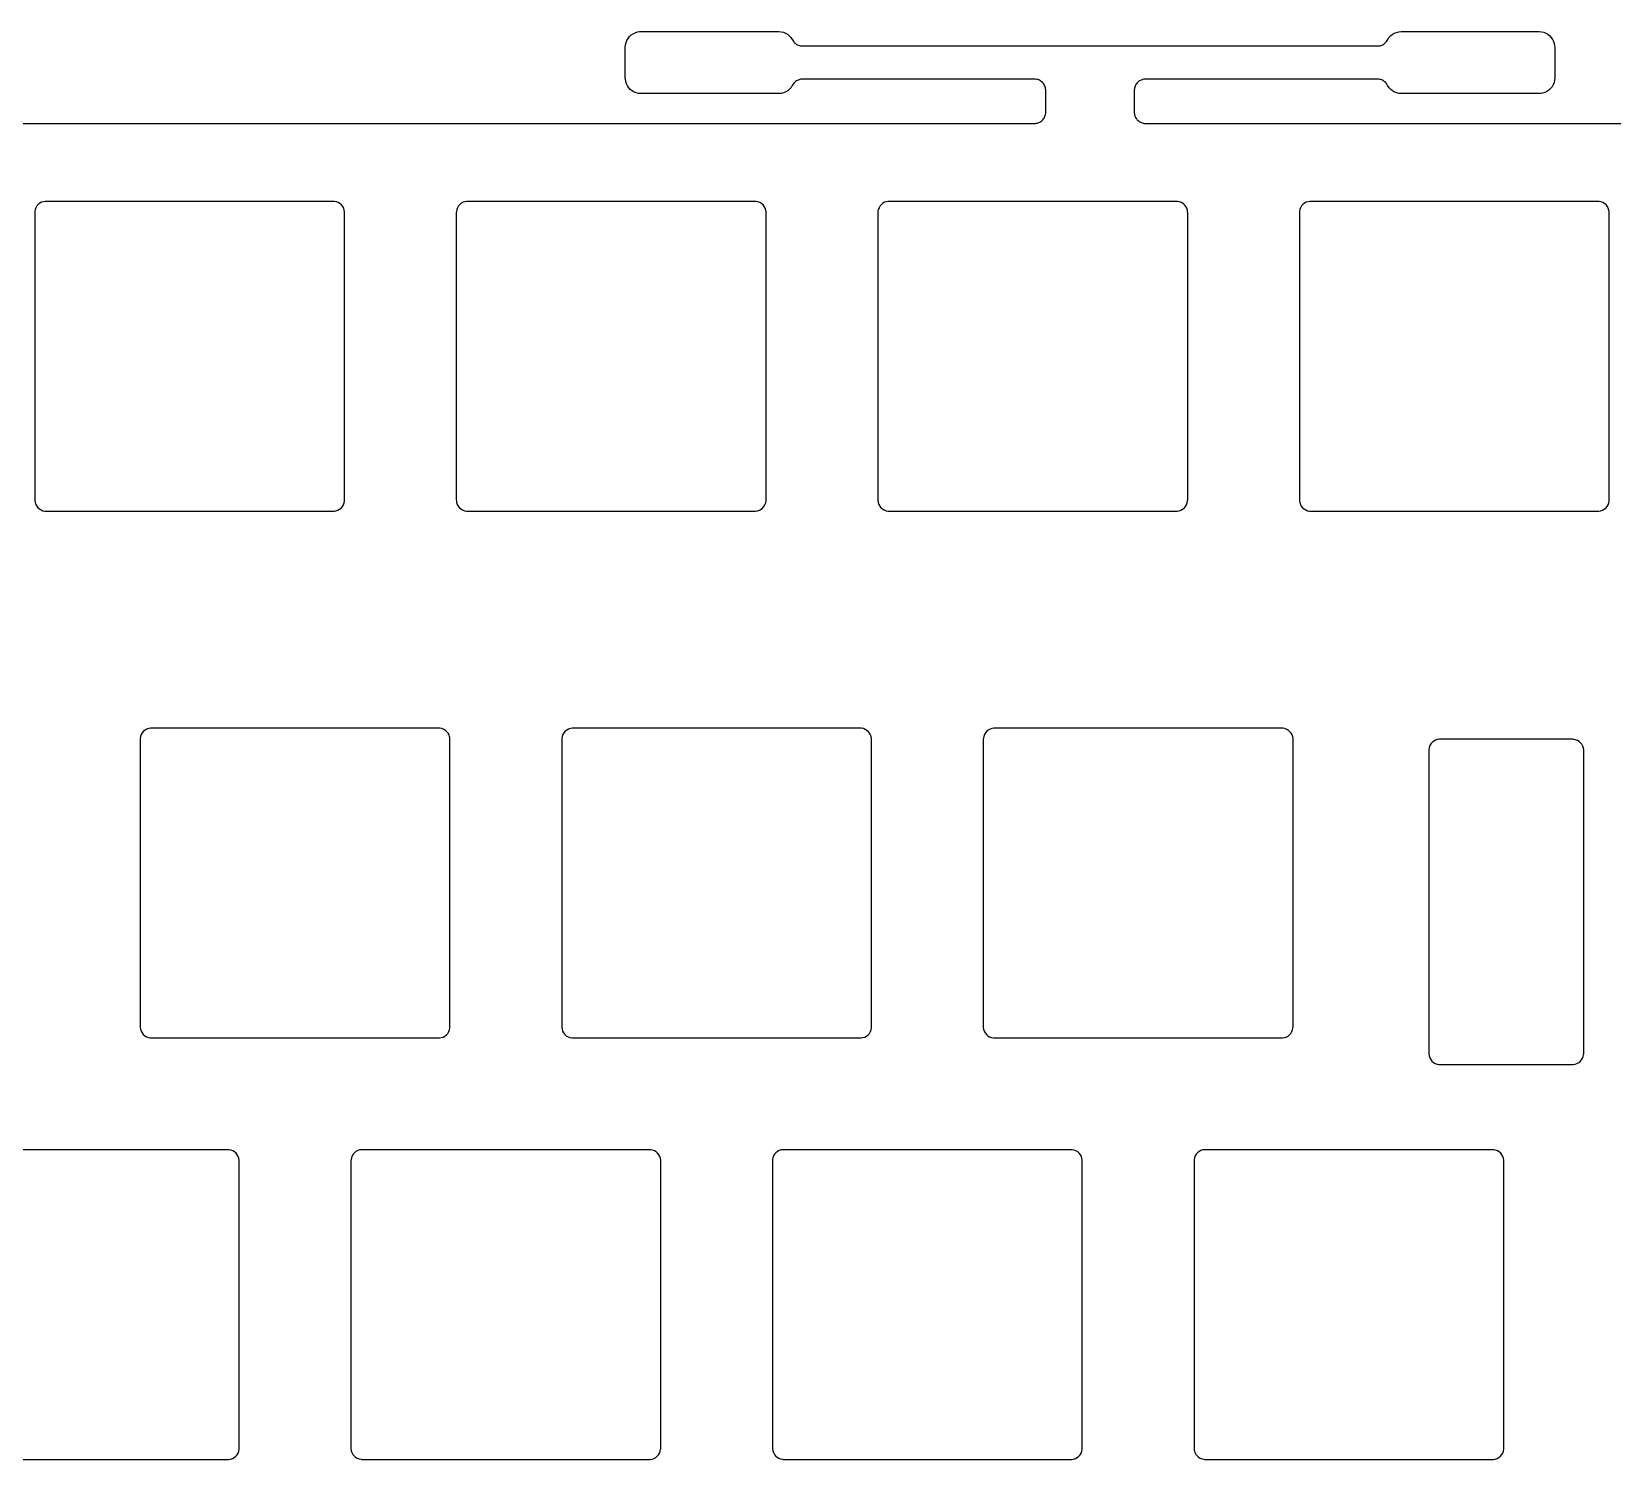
# Model space of a CAD drawing. Header units: millimetres. Extents: x 19 to 338, y -164 to -35.
# Drawn here: x 208.1 to 279.6, y -99.4 to -34.9 of the extents above; entities that cross this region are included whole.
import ezdxf

# ---------------------------------------------------------------- set-up
doc = ezdxf.new("R2010")
doc.units = ezdxf.units.MM
doc.layers.add('Edge.Cuts', color=254, linetype='CONTINUOUS', true_color=0xd0d2cd)

msp = doc.modelspace()

# ---------------------------------------------------------------- linework, layer by layer
at = {"layer": 'Edge.Cuts', "linetype": 'CONTINUOUS'}
for p, q in [((235.136864, -35.073879), (235.213557, -35.002718)), ((235.213557, -35.002718), (235.3, -34.943782)), ((235.3, -34.943782), (235.394261, -34.898388)), ((235.394261, -34.898388), (235.494235, -34.86755)), ((235.494235, -34.86755), (235.597689, -34.851957)), ((235.597689, -34.851957), (235.65, -34.85)), ((235.65, -34.85), (241.885201, -34.85)), ((241.885201, -34.85), (241.989531, -34.857818)), ((241.989531, -34.857818), (242.09153, -34.881099)), ((242.09153, -34.881099), (242.18892, -34.919322)), ((242.18892, -34.919322), (242.279525, -34.971633)), ((242.279525, -34.971633), (242.361322, -35.036864)), ((269.531217, -35.044041), (269.612029, -34.977594)), ((269.612029, -34.977594), (269.701842, -34.923934)), ((269.701842, -34.923934), (269.79865, -34.884259)), ((269.79865, -34.884259), (269.900289, -34.859456)), ((269.900289, -34.859456), (270.00449, -34.850078)), ((270.00449, -34.850078), (270.014958, -34.85)), ((270.014958, -34.85), (276.25, -34.85)), ((276.25, -34.85), (276.35433, -34.857818)), ((276.35433, -34.857818), (276.456329, -34.881099)), ((276.456329, -34.881099), (276.553719, -34.919322)), ((276.553719, -34.919322), (276.644324, -34.971633)), ((276.644324, -34.971633), (276.726121, -35.036864)), ((234.95, -35.55), (234.957818, -35.44567)), ((234.95, -36.95), (234.95, -35.55)), ((234.957818, -35.44567), (234.981099, -35.343671)), ((234.981099, -35.343671), (235.019322, -35.246281)), ((235.019322, -35.246281), (235.071633, -35.155676)), ((235.071633, -35.155676), (235.136864, -35.073879)), ((242.361322, -35.036864), (242.432483, -35.113557)), ((242.432483, -35.113557), (242.491419, -35.2)), ((242.491419, -35.2), (242.501958, -35.219941)), ((242.501958, -35.219941), (242.531782, -35.271599)), ((242.531782, -35.271599), (242.558067, -35.307777)), ((242.558067, -35.307777), (242.586998, -35.341909)), ((242.586998, -35.341909), (242.619324, -35.372816)), ((242.619324, -35.372816), (242.653882, -35.401231)), ((242.653882, -35.401231), (242.691205, -35.425868)), ((242.691205, -35.425868), (242.730283, -35.447657)), ((242.730283, -35.447657), (242.771408, -35.465234)), ((242.771408, -35.465234), (242.81375, -35.479695)), ((242.81375, -35.479695), (242.857348, -35.489646)), ((242.857348, -35.489646), (242.906646, -35.497077)), ((242.906646, -35.497077), (242.938249, -35.499207)), ((242.938249, -35.499207), (242.961785, -35.5)), ((242.961785, -35.5), (268.934292, -35.5)), ((268.934292, -35.5), (268.965646, -35.498591)), ((268.965646, -35.498591), (269.013195, -35.494312)), ((269.013195, -35.494312), (269.057325, -35.486984)), ((269.057325, -35.486984), (269.100437, -35.475085)), ((269.100437, -35.475085), (269.142561, -35.45999)), ((269.142561, -35.45999), (269.182847, -35.44059)), ((269.182847, -35.44059), (269.221599, -35.418217)), ((269.221599, -35.418217), (269.257777, -35.391932)), ((269.257777, -35.391932), (269.291909, -35.363001)), ((269.291909, -35.363001), (269.322816, -35.330675)), ((269.322816, -35.330675), (269.351231, -35.296117)), ((269.351231, -35.296117), (269.375868, -35.258794)), ((269.375868, -35.258794), (269.403574, -35.209105)), ((269.403574, -35.209105), (269.461211, -35.12179)), ((269.461211, -35.12179), (269.531217, -35.044041)), ((276.726121, -35.036864), (276.797282, -35.113557)), ((276.797282, -35.113557), (276.856218, -35.2)), ((276.856218, -35.2), (276.901612, -35.294261)), ((276.901612, -35.294261), (276.93245, -35.394235)), ((276.93245, -35.394235), (276.948043, -35.497689)), ((276.948043, -35.497689), (276.95, -35.55)), ((276.95, -35.55), (276.95, -36.95)), ((234.951957, -37.002311), (234.95, -36.95)), ((234.96755, -37.105765), (234.951957, -37.002311)), ((234.998388, -37.205739), (234.96755, -37.105765)), ((242.60809, -37.136998), (242.577183, -37.169324)), ((242.642222, -37.108067), (242.60809, -37.136998)), ((242.6784, -37.081782), (242.642222, -37.108067)), ((242.717152, -37.059409), (242.6784, -37.081782)), ((242.757438, -37.040009), (242.717152, -37.059409)), ((242.799562, -37.024914), (242.757438, -37.040009)), ((242.842674, -37.013015), (242.799562, -37.024914)), ((242.886804, -37.005687), (242.842674, -37.013015)), ((242.934353, -37.001408), (242.886804, -37.005687)), ((242.965708, -37), (242.934353, -37.001408)), ((253.438215, -37), (242.965708, -37)), ((253.46175, -37.000792), (253.438215, -37)), ((253.493353, -37.002922), (253.46175, -37.000792)), ((253.542651, -37.010353), (253.493353, -37.002922)), ((253.586249, -37.020304), (253.542651, -37.010353)), ((253.628591, -37.034765), (253.586249, -37.020304)), ((253.669716, -37.052342), (253.628591, -37.034765)), ((253.708794, -37.074131), (253.669716, -37.052342)), ((253.746117, -37.098768), (253.708794, -37.074131)), ((253.780675, -37.127183), (253.746117, -37.098768)), ((253.813001, -37.15809), (253.780675, -37.127183)), ((258.10809, -37.136998), (258.077183, -37.169324)), ((258.142222, -37.108067), (258.10809, -37.136998)), ((258.1784, -37.081782), (258.142222, -37.108067)), ((258.217152, -37.059409), (258.1784, -37.081782)), ((258.257438, -37.040009), (258.217152, -37.059409)), ((258.299562, -37.024914), (258.257438, -37.040009)), ((258.342674, -37.013015), (258.299562, -37.024914)), ((258.386804, -37.005687), (258.342674, -37.013015)), ((258.434353, -37.001408), (258.386804, -37.005687)), ((258.465708, -37), (258.434353, -37.001408)), ((268.938215, -37), (258.465708, -37)), ((268.96175, -37.000792), (268.938215, -37)), ((268.993353, -37.002922), (268.96175, -37.000792)), ((269.042651, -37.010353), (268.993353, -37.002922)), ((269.086249, -37.020304), (269.042651, -37.010353)), ((269.128591, -37.034765), (269.086249, -37.020304)), ((269.169716, -37.052342), (269.128591, -37.034765)), ((269.208794, -37.074131), (269.169716, -37.052342)), ((269.246117, -37.098768), (269.208794, -37.074131)), ((269.280675, -37.127183), (269.246117, -37.098768)), ((269.313001, -37.15809), (269.280675, -37.127183)), ((276.942182, -37.05433), (276.918901, -37.156329)), ((276.95, -36.95), (276.942182, -37.05433)), ((235.043782, -37.3), (234.998388, -37.205739)), ((235.102718, -37.386443), (235.043782, -37.3)), ((235.173879, -37.463136), (235.102718, -37.386443)), ((235.255676, -37.528367), (235.173879, -37.463136)), ((235.346281, -37.580678), (235.255676, -37.528367)), ((235.443671, -37.618901), (235.346281, -37.580678)), ((235.54567, -37.642182), (235.443671, -37.618901)), ((235.65, -37.65), (235.54567, -37.642182)), ((241.885042, -37.65), (235.65, -37.65)), ((241.89551, -37.649922), (241.885042, -37.65)), ((241.999711, -37.640544), (241.89551, -37.649922)), ((242.10135, -37.615741), (241.999711, -37.640544)), ((242.198158, -37.576066), (242.10135, -37.615741)), ((242.287971, -37.522406), (242.198158, -37.576066)), ((242.368783, -37.455959), (242.287971, -37.522406)), ((242.438789, -37.37821), (242.368783, -37.455959)), ((242.496426, -37.290895), (242.438789, -37.37821)), ((242.524131, -37.241205), (242.496426, -37.290895)), ((242.548768, -37.203882), (242.524131, -37.241205)), ((242.577183, -37.169324), (242.548768, -37.203882)), ((253.841932, -37.192222), (253.813001, -37.15809)), ((253.868217, -37.2284), (253.841932, -37.192222)), ((253.89059, -37.267152), (253.868217, -37.2284)), ((253.90999, -37.307438), (253.89059, -37.267152)), ((253.925085, -37.349562), (253.90999, -37.307438)), ((253.936984, -37.392674), (253.925085, -37.349562)), ((253.944312, -37.436804), (253.936984, -37.392674)), ((253.948591, -37.484353), (253.944312, -37.436804)), ((253.95, -37.515708), (253.948591, -37.484353)), ((253.95, -38.488215), (253.95, -37.515708)), ((257.950792, -37.488249), (257.95, -37.511784)), ((257.95, -37.511784), (257.95, -38.484291)), ((257.952922, -37.456646), (257.950792, -37.488249)), ((257.960353, -37.407348), (257.952922, -37.456646)), ((257.970304, -37.36375), (257.960353, -37.407348)), ((257.984765, -37.321408), (257.970304, -37.36375)), ((258.002342, -37.280283), (257.984765, -37.321408)), ((258.024131, -37.241205), (258.002342, -37.280283)), ((258.048768, -37.203882), (258.024131, -37.241205)), ((258.077183, -37.169324), (258.048768, -37.203882)), ((269.341932, -37.192222), (269.313001, -37.15809)), ((269.368217, -37.2284), (269.341932, -37.192222)), ((269.398041, -37.280058), (269.368217, -37.2284)), ((269.408581, -37.3), (269.398041, -37.280058)), ((269.467517, -37.386443), (269.408581, -37.3)), ((269.538678, -37.463136), (269.467517, -37.386443)), ((269.620475, -37.528367), (269.538678, -37.463136)), ((269.71108, -37.580678), (269.620475, -37.528367)), ((269.80847, -37.618901), (269.71108, -37.580678)), ((269.910469, -37.642182), (269.80847, -37.618901)), ((270.014799, -37.65), (269.910469, -37.642182)), ((276.25, -37.65), (270.014799, -37.65)), ((276.302311, -37.648043), (276.25, -37.65)), ((276.405765, -37.63245), (276.302311, -37.648043)), ((276.505739, -37.601612), (276.405765, -37.63245)), ((276.6, -37.556218), (276.505739, -37.601612)), ((276.686443, -37.497282), (276.6, -37.556218)), ((276.763136, -37.426121), (276.686443, -37.497282)), ((276.828367, -37.344324), (276.763136, -37.426121)), ((276.880678, -37.253719), (276.828367, -37.344324)), ((276.918901, -37.156329), (276.880678, -37.253719)), ((253.939646, -38.592651), (253.947077, -38.543353)), ((253.947077, -38.543353), (253.949207, -38.51175)), ((253.949207, -38.51175), (253.95, -38.488215)), ((257.95, -38.484291), (257.951408, -38.515646)), ((257.951408, -38.515646), (257.955687, -38.563195)), ((257.955687, -38.563195), (257.963015, -38.607325)), ((165.761785, -39), (253.434292, -39)), ((253.434292, -39), (253.465646, -38.998591)), ((253.465646, -38.998591), (253.513195, -38.994312)), ((253.513195, -38.994312), (253.557325, -38.986984)), ((253.557325, -38.986984), (253.600437, -38.975085)), ((253.600437, -38.975085), (253.642561, -38.95999)), ((253.642561, -38.95999), (253.682847, -38.94059)), ((253.682847, -38.94059), (253.721599, -38.918217)), ((253.721599, -38.918217), (253.757777, -38.891932)), ((253.757777, -38.891932), (253.791909, -38.863001)), ((253.791909, -38.863001), (253.822816, -38.830675)), ((253.822816, -38.830675), (253.851231, -38.796117)), ((253.851231, -38.796117), (253.875868, -38.758794)), ((253.875868, -38.758794), (253.897657, -38.719716)), ((253.897657, -38.719716), (253.915234, -38.678591)), ((253.915234, -38.678591), (253.929695, -38.636249)), ((253.929695, -38.636249), (253.939646, -38.592651)), ((257.963015, -38.607325), (257.974914, -38.650437)), ((257.974914, -38.650437), (257.990009, -38.692561)), ((257.990009, -38.692561), (258.009409, -38.732847)), ((258.009409, -38.732847), (258.031782, -38.771599)), ((258.031782, -38.771599), (258.058067, -38.807777)), ((258.058067, -38.807777), (258.086998, -38.841909)), ((258.086998, -38.841909), (258.119324, -38.872816)), ((258.119324, -38.872816), (258.153882, -38.901231)), ((258.153882, -38.901231), (258.191205, -38.925868)), ((258.191205, -38.925868), (258.230283, -38.947657)), ((258.230283, -38.947657), (258.271408, -38.965234)), ((258.271408, -38.965234), (258.31375, -38.979695)), ((258.31375, -38.979695), (258.357348, -38.989646)), ((258.357348, -38.989646), (258.406646, -38.997077)), ((258.406646, -38.997077), (258.438249, -38.999207)), ((258.438249, -38.999207), (258.461785, -39)), ((258.461785, -39), (304.55, -39)), ((208.314384, -42.809704), (208.282889, -42.893628)), ((208.360358, -42.732753), (208.314384, -42.809704)), ((208.419334, -42.665246), (208.360358, -42.732753)), ((208.489415, -42.609356), (208.419334, -42.665246)), ((208.56835, -42.566877), (208.489415, -42.609356)), ((208.653602, -42.539175), (208.56835, -42.566877)), ((208.653712, -42.539149), (208.653602, -42.539175)), ((208.657615, -42.538259), (208.653712, -42.539149)), ((208.735149, -42.526878), (208.657615, -42.538259)), ((208.746216, -42.526132), (208.735149, -42.526878)), ((208.779843, -42.525), (208.746216, -42.526132)), ((221.740548, -42.525), (208.779843, -42.525)), ((221.785359, -42.527012), (221.740548, -42.525)), ((221.806174, -42.528885), (221.785359, -42.527012)), ((221.894373, -42.544889), (221.806174, -42.528885)), ((221.978297, -42.576385), (221.894373, -42.544889)), ((222.055248, -42.622359), (221.978297, -42.576385)), ((222.122754, -42.681335), (222.055248, -42.622359)), ((222.178645, -42.751417), (222.122754, -42.681335)), ((222.221123, -42.830352), (222.178645, -42.751417)), ((222.248825, -42.915604), (222.221123, -42.830352)), ((227.363384, -42.809704), (227.331889, -42.893628)), ((227.409358, -42.732753), (227.363384, -42.809704)), ((227.468334, -42.665246), (227.409358, -42.732753)), ((227.538415, -42.609356), (227.468334, -42.665246)), ((227.61735, -42.566877), (227.538415, -42.609356)), ((227.702602, -42.539175), (227.61735, -42.566877)), ((227.702712, -42.539149), (227.702602, -42.539175)), ((227.706615, -42.538259), (227.702712, -42.539149)), ((227.784149, -42.526878), (227.706615, -42.538259)), ((227.795216, -42.526132), (227.784149, -42.526878)), ((227.828843, -42.525), (227.795216, -42.526132)), ((240.789548, -42.525), (227.828843, -42.525)), ((240.834359, -42.527012), (240.789548, -42.525)), ((240.855174, -42.528885), (240.834359, -42.527012)), ((240.943373, -42.544889), (240.855174, -42.528885)), ((241.027297, -42.576385), (240.943373, -42.544889)), ((241.104248, -42.622359), (241.027297, -42.576385)), ((241.171754, -42.681335), (241.104248, -42.622359)), ((241.227645, -42.751417), (241.171754, -42.681335)), ((241.270123, -42.830352), (241.227645, -42.751417)), ((241.297825, -42.915604), (241.270123, -42.830352)), ((246.414384, -42.809704), (246.382889, -42.893628)), ((246.460358, -42.732753), (246.414384, -42.809704)), ((246.519334, -42.665246), (246.460358, -42.732753)), ((246.589415, -42.609356), (246.519334, -42.665246)), ((246.66835, -42.566877), (246.589415, -42.609356)), ((246.753602, -42.539175), (246.66835, -42.566877)), ((246.753712, -42.539149), (246.753602, -42.539175)), ((246.757615, -42.538259), (246.753712, -42.539149)), ((246.835149, -42.526878), (246.757615, -42.538259)), ((246.846216, -42.526132), (246.835149, -42.526878)), ((246.879843, -42.525), (246.846216, -42.526132)), ((259.840548, -42.525), (246.879843, -42.525)), ((259.885359, -42.527012), (259.840548, -42.525)), ((259.906174, -42.528885), (259.885359, -42.527012)), ((259.994373, -42.544889), (259.906174, -42.528885)), ((260.078297, -42.576385), (259.994373, -42.544889)), ((260.155248, -42.622359), (260.078297, -42.576385)), ((260.222754, -42.681335), (260.155248, -42.622359)), ((260.278645, -42.751417), (260.222754, -42.681335)), ((260.321123, -42.830352), (260.278645, -42.751417)), ((260.348825, -42.915604), (260.321123, -42.830352)), ((265.464384, -42.809704), (265.432889, -42.893628)), ((265.510358, -42.732753), (265.464384, -42.809704)), ((265.569334, -42.665246), (265.510358, -42.732753)), ((265.639415, -42.609356), (265.569334, -42.665246)), ((265.71835, -42.566877), (265.639415, -42.609356)), ((265.803602, -42.539175), (265.71835, -42.566877)), ((265.803712, -42.539149), (265.803602, -42.539175)), ((265.807615, -42.538259), (265.803712, -42.539149)), ((265.885149, -42.526878), (265.807615, -42.538259)), ((265.896216, -42.526132), (265.885149, -42.526878)), ((265.929843, -42.525), (265.896216, -42.526132)), ((278.890548, -42.525), (265.929843, -42.525)), ((278.935359, -42.527012), (278.890548, -42.525)), ((278.956174, -42.528885), (278.935359, -42.527012)), ((279.044373, -42.544889), (278.956174, -42.528885)), ((279.128297, -42.576385), (279.044373, -42.544889)), ((279.205248, -42.622359), (279.128297, -42.576385)), ((279.272754, -42.681335), (279.205248, -42.622359)), ((279.328645, -42.751417), (279.272754, -42.681335)), ((279.371123, -42.830352), (279.328645, -42.751417)), ((279.398825, -42.915604), (279.371123, -42.830352)), ((208.265012, -43.002644), (208.263, -43.047452)), ((208.263, -43.047452), (208.263, -56.008157)), ((208.266885, -42.981828), (208.265012, -43.002644)), ((208.282889, -42.893628), (208.266885, -42.981828)), ((222.24885, -42.915712), (222.248825, -42.915604)), ((222.24974, -42.919615), (222.24885, -42.915712)), ((222.261118, -42.997101), (222.24974, -42.919615)), ((222.261865, -43.008167), (222.261118, -42.997101)), ((222.263, -43.041842), (222.261865, -43.008167)), ((222.263, -56.002547), (222.263, -43.041842)), ((227.314012, -43.002644), (227.312, -43.047452)), ((227.312, -43.047452), (227.312, -56.008157)), ((227.315885, -42.981828), (227.314012, -43.002644)), ((227.331889, -42.893628), (227.315885, -42.981828)), ((241.29785, -42.915712), (241.297825, -42.915604)), ((241.29874, -42.919615), (241.29785, -42.915712)), ((241.310118, -42.997101), (241.29874, -42.919615)), ((241.310865, -43.008167), (241.310118, -42.997101)), ((241.312, -43.041842), (241.310865, -43.008167)), ((241.312, -56.002547), (241.312, -43.041842)), ((246.365012, -43.002644), (246.363, -43.047452)), ((246.363, -43.047452), (246.363, -56.008157)), ((246.366885, -42.981828), (246.365012, -43.002644)), ((246.382889, -42.893628), (246.366885, -42.981828)), ((260.34885, -42.915712), (260.348825, -42.915604)), ((260.34974, -42.919615), (260.34885, -42.915712)), ((260.361118, -42.997101), (260.34974, -42.919615)), ((260.361865, -43.008167), (260.361118, -42.997101)), ((260.363, -43.041842), (260.361865, -43.008167)), ((260.363, -56.002547), (260.363, -43.041842)), ((265.415012, -43.002644), (265.413, -43.047452)), ((265.413, -43.047452), (265.413, -56.008157)), ((265.416885, -42.981828), (265.415012, -43.002644)), ((265.432889, -42.893628), (265.416885, -42.981828)), ((279.39885, -42.915712), (279.398825, -42.915604)), ((279.39974, -42.919615), (279.39885, -42.915712)), ((279.411118, -42.997101), (279.39974, -42.919615)), ((279.411865, -43.008167), (279.411118, -42.997101)), ((279.413, -43.041842), (279.411865, -43.008167)), ((279.413, -56.002547), (279.413, -43.041842)), ((208.263, -56.008157), (208.264132, -56.041788)), ((208.264132, -56.041788), (208.264878, -56.052854)), ((208.264878, -56.052854), (208.276259, -56.130384)), ((208.276259, -56.130384), (208.277149, -56.134287)), ((208.277149, -56.134287), (208.277169, -56.134374)), ((208.277169, -56.134374), (208.304867, -56.219627)), ((208.304867, -56.219627), (208.347342, -56.298564)), ((208.347342, -56.298564), (208.40323, -56.368648)), ((208.40323, -56.368648), (208.470733, -56.427627)), ((208.470733, -56.427627), (208.547683, -56.473605)), ((222.036564, -56.440657), (222.106648, -56.384769)), ((222.106648, -56.384769), (222.165627, -56.317266)), ((222.165627, -56.317266), (222.211605, -56.240316)), ((222.211605, -56.240316), (222.243104, -56.156394)), ((222.243104, -56.156394), (222.259112, -56.068195)), ((222.259112, -56.068195), (222.260986, -56.047379)), ((222.260986, -56.047379), (222.263, -56.002547)), ((227.312, -56.008157), (227.313132, -56.041788)), ((227.313132, -56.041788), (227.313878, -56.052854)), ((227.313878, -56.052854), (227.325259, -56.130384)), ((227.325259, -56.130384), (227.326149, -56.134287)), ((227.326149, -56.134287), (227.326169, -56.134374)), ((227.326169, -56.134374), (227.353867, -56.219627)), ((227.353867, -56.219627), (227.396342, -56.298564)), ((227.396342, -56.298564), (227.45223, -56.368648)), ((227.45223, -56.368648), (227.519733, -56.427627)), ((227.519733, -56.427627), (227.596683, -56.473605)), ((241.085564, -56.440657), (241.155648, -56.384769)), ((241.155648, -56.384769), (241.214627, -56.317266)), ((241.214627, -56.317266), (241.260605, -56.240316)), ((241.260605, -56.240316), (241.292104, -56.156394)), ((241.292104, -56.156394), (241.308112, -56.068195)), ((241.308112, -56.068195), (241.309986, -56.047379)), ((241.309986, -56.047379), (241.312, -56.002547)), ((246.363, -56.008157), (246.364132, -56.041788)), ((246.364132, -56.041788), (246.364878, -56.052854)), ((246.364878, -56.052854), (246.376259, -56.130384)), ((246.376259, -56.130384), (246.377149, -56.134287)), ((246.377149, -56.134287), (246.377169, -56.134374)), ((246.377169, -56.134374), (246.404867, -56.219627)), ((246.404867, -56.219627), (246.447342, -56.298564)), ((246.447342, -56.298564), (246.50323, -56.368648)), ((246.50323, -56.368648), (246.570733, -56.427627)), ((246.570733, -56.427627), (246.647683, -56.473605)), ((260.136564, -56.440657), (260.206648, -56.384769)), ((260.206648, -56.384769), (260.265627, -56.317266)), ((260.265627, -56.317266), (260.311605, -56.240316)), ((260.311605, -56.240316), (260.343104, -56.156394)), ((260.343104, -56.156394), (260.359112, -56.068195)), ((260.359112, -56.068195), (260.360986, -56.047379)), ((260.360986, -56.047379), (260.363, -56.002547)), ((265.413, -56.008157), (265.414132, -56.041788)), ((265.414132, -56.041788), (265.414878, -56.052854)), ((265.414878, -56.052854), (265.426259, -56.130384)), ((265.426259, -56.130384), (265.427149, -56.134287)), ((265.427149, -56.134287), (265.427169, -56.134374)), ((265.427169, -56.134374), (265.454867, -56.219627)), ((265.454867, -56.219627), (265.497342, -56.298564)), ((265.497342, -56.298564), (265.55323, -56.368648)), ((265.55323, -56.368648), (265.620733, -56.427627)), ((265.620733, -56.427627), (265.697683, -56.473605)), ((279.186564, -56.440657), (279.256648, -56.384769)), ((279.256648, -56.384769), (279.315627, -56.317266)), ((279.315627, -56.317266), (279.361605, -56.240316)), ((279.361605, -56.240316), (279.393104, -56.156394)), ((279.393104, -56.156394), (279.409112, -56.068195)), ((279.409112, -56.068195), (279.410986, -56.047379)), ((279.410986, -56.047379), (279.413, -56.002547)), ((208.547683, -56.473605), (208.631605, -56.505104)), ((208.631605, -56.505104), (208.719804, -56.521112)), ((208.719804, -56.521112), (208.74062, -56.522986)), ((208.74062, -56.522986), (208.785452, -56.525)), ((208.785452, -56.525), (221.746157, -56.525)), ((221.746157, -56.525), (221.779832, -56.523865)), ((221.779832, -56.523865), (221.790898, -56.523118)), ((221.790898, -56.523118), (221.868384, -56.51174)), ((221.868384, -56.51174), (221.872287, -56.51085)), ((221.872287, -56.51085), (221.872374, -56.51083)), ((221.872374, -56.51083), (221.957627, -56.483132)), ((221.957627, -56.483132), (222.036564, -56.440657)), ((227.596683, -56.473605), (227.680605, -56.505104)), ((227.680605, -56.505104), (227.768804, -56.521112)), ((227.768804, -56.521112), (227.78962, -56.522986)), ((227.78962, -56.522986), (227.834452, -56.525)), ((227.834452, -56.525), (240.795157, -56.525)), ((240.795157, -56.525), (240.828832, -56.523865)), ((240.828832, -56.523865), (240.839898, -56.523118)), ((240.839898, -56.523118), (240.917384, -56.51174)), ((240.917384, -56.51174), (240.921287, -56.51085)), ((240.921287, -56.51085), (240.921374, -56.51083)), ((240.921374, -56.51083), (241.006627, -56.483132)), ((241.006627, -56.483132), (241.085564, -56.440657)), ((246.647683, -56.473605), (246.731605, -56.505104)), ((246.731605, -56.505104), (246.819804, -56.521112)), ((246.819804, -56.521112), (246.84062, -56.522986)), ((246.84062, -56.522986), (246.885452, -56.525)), ((246.885452, -56.525), (259.846157, -56.525)), ((259.846157, -56.525), (259.879832, -56.523865)), ((259.879832, -56.523865), (259.890898, -56.523118)), ((259.890898, -56.523118), (259.968384, -56.51174)), ((259.968384, -56.51174), (259.972287, -56.51085)), ((259.972287, -56.51085), (259.972374, -56.51083)), ((259.972374, -56.51083), (260.057627, -56.483132)), ((260.057627, -56.483132), (260.136564, -56.440657)), ((265.697683, -56.473605), (265.781605, -56.505104)), ((265.781605, -56.505104), (265.869804, -56.521112)), ((265.869804, -56.521112), (265.89062, -56.522986)), ((265.89062, -56.522986), (265.935452, -56.525)), ((265.935452, -56.525), (278.896157, -56.525)), ((278.896157, -56.525), (278.929832, -56.523865)), ((278.929832, -56.523865), (278.940898, -56.523118)), ((278.940898, -56.523118), (279.018384, -56.51174)), ((279.018384, -56.51174), (279.022287, -56.51085)), ((279.022287, -56.51085), (279.022374, -56.51083)), ((279.022374, -56.51083), (279.107627, -56.483132)), ((279.107627, -56.483132), (279.186564, -56.440657)), ((213.251415, -66.422355), (213.181334, -66.478245)), ((213.33035, -66.379876), (213.251415, -66.422355)), ((213.415602, -66.352174), (213.33035, -66.379876)), ((213.415712, -66.352148), (213.415602, -66.352174)), ((213.419615, -66.351258), (213.415712, -66.352148)), ((213.497149, -66.339877), (213.419615, -66.351258)), ((213.508216, -66.339131), (213.497149, -66.339877)), ((213.541843, -66.337999), (213.508216, -66.339131)), ((226.502548, -66.337999), (213.541843, -66.337999)), ((226.547359, -66.340011), (226.502548, -66.337999)), ((226.568174, -66.341884), (226.547359, -66.340011)), ((226.656373, -66.357888), (226.568174, -66.341884)), ((226.740297, -66.389384), (226.656373, -66.357888)), ((226.817248, -66.435358), (226.740297, -66.389384)), ((226.884754, -66.494334), (226.817248, -66.435358)), ((232.301415, -66.422355), (232.231334, -66.478245)), ((232.38035, -66.379876), (232.301415, -66.422355)), ((232.465602, -66.352174), (232.38035, -66.379876)), ((232.465712, -66.352148), (232.465602, -66.352174)), ((232.469615, -66.351258), (232.465712, -66.352148)), ((232.547149, -66.339877), (232.469615, -66.351258)), ((232.558216, -66.339131), (232.547149, -66.339877)), ((232.591843, -66.337999), (232.558216, -66.339131)), ((245.552548, -66.337999), (232.591843, -66.337999)), ((245.597359, -66.340011), (245.552548, -66.337999)), ((245.618174, -66.341884), (245.597359, -66.340011)), ((245.706373, -66.357888), (245.618174, -66.341884)), ((245.790297, -66.389384), (245.706373, -66.357888)), ((245.867248, -66.435358), (245.790297, -66.389384)), ((245.934754, -66.494334), (245.867248, -66.435358)), ((251.351415, -66.422355), (251.281334, -66.478245)), ((251.43035, -66.379876), (251.351415, -66.422355)), ((251.515602, -66.352174), (251.43035, -66.379876)), ((251.515712, -66.352148), (251.515602, -66.352174)), ((251.519615, -66.351258), (251.515712, -66.352148)), ((251.597149, -66.339877), (251.519615, -66.351258)), ((251.608216, -66.339131), (251.597149, -66.339877)), ((251.641843, -66.337999), (251.608216, -66.339131)), ((264.602548, -66.337999), (251.641843, -66.337999)), ((264.647359, -66.340011), (264.602548, -66.337999)), ((264.668174, -66.341884), (264.647359, -66.340011)), ((264.756373, -66.357888), (264.668174, -66.341884)), ((264.840297, -66.389384), (264.756373, -66.357888)), ((264.917248, -66.435358), (264.840297, -66.389384)), ((264.984754, -66.494334), (264.917248, -66.435358)), ((213.027012, -66.815643), (213.025, -66.860451)), ((213.025, -66.860451), (213.025, -79.821157)), ((213.028885, -66.794827), (213.027012, -66.815643)), ((213.044889, -66.706627), (213.028885, -66.794827)), ((213.076384, -66.622703), (213.044889, -66.706627)), ((213.122358, -66.545752), (213.076384, -66.622703)), ((213.181334, -66.478245), (213.122358, -66.545752)), ((226.940645, -66.564416), (226.884754, -66.494334)), ((226.983123, -66.643351), (226.940645, -66.564416)), ((227.010825, -66.728603), (226.983123, -66.643351)), ((227.01085, -66.728711), (227.010825, -66.728603)), ((227.01174, -66.732614), (227.01085, -66.728711)), ((227.023118, -66.8101), (227.01174, -66.732614)), ((227.023865, -66.821166), (227.023118, -66.8101)), ((227.025, -66.854841), (227.023865, -66.821166)), ((227.025, -79.815547), (227.025, -66.854841)), ((232.077012, -66.815643), (232.075, -66.860451)), ((232.075, -66.860451), (232.075, -79.821157)), ((232.078885, -66.794827), (232.077012, -66.815643)), ((232.094889, -66.706627), (232.078885, -66.794827)), ((232.126384, -66.622703), (232.094889, -66.706627)), ((232.172358, -66.545752), (232.126384, -66.622703)), ((232.231334, -66.478245), (232.172358, -66.545752)), ((245.990645, -66.564416), (245.934754, -66.494334)), ((246.033123, -66.643351), (245.990645, -66.564416)), ((246.060825, -66.728603), (246.033123, -66.643351)), ((246.06085, -66.728711), (246.060825, -66.728603)), ((246.06174, -66.732614), (246.06085, -66.728711)), ((246.073118, -66.8101), (246.06174, -66.732614)), ((246.073865, -66.821166), (246.073118, -66.8101)), ((246.075, -66.854841), (246.073865, -66.821166)), ((246.075, -79.815547), (246.075, -66.854841)), ((251.127012, -66.815643), (251.125, -66.860451)), ((251.125, -66.860451), (251.125, -79.821157)), ((251.128885, -66.794827), (251.127012, -66.815643)), ((251.144889, -66.706627), (251.128885, -66.794827)), ((251.176384, -66.622703), (251.144889, -66.706627)), ((251.222358, -66.545752), (251.176384, -66.622703)), ((251.281334, -66.478245), (251.222358, -66.545752)), ((265.040645, -66.564416), (264.984754, -66.494334)), ((265.083123, -66.643351), (265.040645, -66.564416)), ((265.110825, -66.728603), (265.083123, -66.643351)), ((265.11085, -66.728711), (265.110825, -66.728603)), ((265.11174, -66.732614), (265.11085, -66.728711)), ((265.123118, -66.8101), (265.11174, -66.732614)), ((265.123865, -66.821166), (265.123118, -66.8101)), ((265.125, -66.854841), (265.123865, -66.821166)), ((265.125, -79.815547), (265.125, -66.854841)), ((271.313384, -67.122703), (271.281889, -67.206627)), ((271.359358, -67.045752), (271.313384, -67.122703)), ((271.418334, -66.978245), (271.359358, -67.045752)), ((271.488415, -66.922355), (271.418334, -66.978245)), ((271.56735, -66.879876), (271.488415, -66.922355)), ((271.652602, -66.852174), (271.56735, -66.879876)), ((271.652712, -66.852148), (271.652602, -66.852174)), ((271.656615, -66.851258), (271.652712, -66.852148)), ((271.734149, -66.839877), (271.656615, -66.851258)), ((271.745216, -66.839131), (271.734149, -66.839877)), ((271.778843, -66.837999), (271.745216, -66.839131)), ((277.739548, -66.837999), (271.778843, -66.837999)), ((277.784359, -66.840011), (277.739548, -66.837999)), ((277.805174, -66.841884), (277.784359, -66.840011)), ((277.893373, -66.857888), (277.805174, -66.841884)), ((277.977297, -66.889384), (277.893373, -66.857888)), ((278.054248, -66.935358), (277.977297, -66.889384)), ((278.121754, -66.994334), (278.054248, -66.935358)), ((278.177645, -67.064416), (278.121754, -66.994334)), ((278.220123, -67.143351), (278.177645, -67.064416)), ((278.247825, -67.228603), (278.220123, -67.143351)), ((271.264012, -67.315643), (271.262, -67.360451)), ((271.262, -67.360451), (271.262, -81.021157)), ((271.265885, -67.294827), (271.264012, -67.315643)), ((271.281889, -67.206627), (271.265885, -67.294827)), ((278.24785, -67.228711), (278.247825, -67.228603)), ((278.24874, -67.232614), (278.24785, -67.228711)), ((278.260118, -67.3101), (278.24874, -67.232614)), ((278.260865, -67.321166), (278.260118, -67.3101)), ((278.262, -67.354841), (278.260865, -67.321166)), ((278.262, -81.015547), (278.262, -67.354841)), ((213.025, -79.821157), (213.026132, -79.854788)), ((213.026132, -79.854788), (213.026878, -79.865854)), ((213.026878, -79.865854), (213.038259, -79.943384)), ((213.038259, -79.943384), (213.039149, -79.947287)), ((213.039149, -79.947287), (213.039169, -79.947374)), ((213.039169, -79.947374), (213.066867, -80.032627)), ((226.973605, -80.053316), (227.005104, -79.969394)), ((227.005104, -79.969394), (227.021112, -79.881195)), ((227.021112, -79.881195), (227.022986, -79.860379)), ((227.022986, -79.860379), (227.025, -79.815547)), ((232.075, -79.821157), (232.076132, -79.854788)), ((232.076132, -79.854788), (232.076878, -79.865854)), ((232.076878, -79.865854), (232.088259, -79.943384)), ((232.088259, -79.943384), (232.089149, -79.947287)), ((232.089149, -79.947287), (232.089169, -79.947374)), ((232.089169, -79.947374), (232.116867, -80.032627)), ((246.023605, -80.053316), (246.055104, -79.969394)), ((246.055104, -79.969394), (246.071112, -79.881195)), ((246.071112, -79.881195), (246.072986, -79.860379)), ((246.072986, -79.860379), (246.075, -79.815547)), ((251.125, -79.821157), (251.126132, -79.854788)), ((251.126132, -79.854788), (251.126878, -79.865854)), ((251.126878, -79.865854), (251.138259, -79.943384)), ((251.138259, -79.943384), (251.139149, -79.947287)), ((251.139149, -79.947287), (251.139169, -79.947374)), ((251.139169, -79.947374), (251.166867, -80.032627)), ((265.073605, -80.053316), (265.105104, -79.969394)), ((265.105104, -79.969394), (265.121112, -79.881195)), ((265.121112, -79.881195), (265.122986, -79.860379)), ((265.122986, -79.860379), (265.125, -79.815547)), ((213.066867, -80.032627), (213.109342, -80.111564)), ((213.109342, -80.111564), (213.16523, -80.181648)), ((213.16523, -80.181648), (213.232733, -80.240627)), ((213.232733, -80.240627), (213.309683, -80.286605)), ((213.309683, -80.286605), (213.393605, -80.318104)), ((213.393605, -80.318104), (213.481804, -80.334112)), ((213.481804, -80.334112), (213.50262, -80.335986)), ((213.50262, -80.335986), (213.547452, -80.338)), ((213.547452, -80.338), (226.508157, -80.338)), ((226.508157, -80.338), (226.541832, -80.336865)), ((226.541832, -80.336865), (226.552898, -80.336118)), ((226.552898, -80.336118), (226.630384, -80.32474)), ((226.630384, -80.32474), (226.634287, -80.32385)), ((226.634287, -80.32385), (226.634374, -80.32383)), ((226.634374, -80.32383), (226.719627, -80.296132)), ((226.719627, -80.296132), (226.798564, -80.253657)), ((226.798564, -80.253657), (226.868648, -80.197769)), ((226.868648, -80.197769), (226.927627, -80.130266)), ((226.927627, -80.130266), (226.973605, -80.053316)), ((232.116867, -80.032627), (232.159342, -80.111564)), ((232.159342, -80.111564), (232.21523, -80.181648)), ((232.21523, -80.181648), (232.282733, -80.240627)), ((232.282733, -80.240627), (232.359683, -80.286605)), ((232.359683, -80.286605), (232.443605, -80.318104)), ((232.443605, -80.318104), (232.531804, -80.334112)), ((232.531804, -80.334112), (232.55262, -80.335986)), ((232.55262, -80.335986), (232.597452, -80.338)), ((232.597452, -80.338), (245.558157, -80.338)), ((245.558157, -80.338), (245.591832, -80.336865)), ((245.591832, -80.336865), (245.602898, -80.336118)), ((245.602898, -80.336118), (245.680384, -80.32474)), ((245.680384, -80.32474), (245.684287, -80.32385)), ((245.684287, -80.32385), (245.684374, -80.32383)), ((245.684374, -80.32383), (245.769627, -80.296132)), ((245.769627, -80.296132), (245.848564, -80.253657)), ((245.848564, -80.253657), (245.918648, -80.197769)), ((245.918648, -80.197769), (245.977627, -80.130266)), ((245.977627, -80.130266), (246.023605, -80.053316)), ((251.166867, -80.032627), (251.209342, -80.111564)), ((251.209342, -80.111564), (251.26523, -80.181648)), ((251.26523, -80.181648), (251.332733, -80.240627)), ((251.332733, -80.240627), (251.409683, -80.286605)), ((251.409683, -80.286605), (251.493605, -80.318104)), ((251.493605, -80.318104), (251.581804, -80.334112)), ((251.581804, -80.334112), (251.60262, -80.335986)), ((251.60262, -80.335986), (251.647452, -80.338)), ((251.647452, -80.338), (264.608157, -80.338)), ((264.608157, -80.338), (264.641832, -80.336865)), ((264.641832, -80.336865), (264.652898, -80.336118)), ((264.652898, -80.336118), (264.730384, -80.32474)), ((264.730384, -80.32474), (264.734287, -80.32385)), ((264.734287, -80.32385), (264.734374, -80.32383)), ((264.734374, -80.32383), (264.819627, -80.296132)), ((264.819627, -80.296132), (264.898564, -80.253657)), ((264.898564, -80.253657), (264.968648, -80.197769)), ((264.968648, -80.197769), (265.027627, -80.130266)), ((265.027627, -80.130266), (265.073605, -80.053316)), ((271.262, -81.021157), (271.263132, -81.054788)), ((271.263132, -81.054788), (271.263878, -81.065854)), ((271.263878, -81.065854), (271.275259, -81.143384)), ((271.275259, -81.143384), (271.276149, -81.147287)), ((271.276149, -81.147287), (271.276169, -81.147374)), ((271.276169, -81.147374), (271.303867, -81.232627)), ((271.303867, -81.232627), (271.346342, -81.311564)), ((271.346342, -81.311564), (271.40223, -81.381648)), ((271.40223, -81.381648), (271.469733, -81.440627)), ((278.035564, -81.453657), (278.105648, -81.397769)), ((278.105648, -81.397769), (278.164627, -81.330266)), ((278.164627, -81.330266), (278.210605, -81.253316)), ((278.210605, -81.253316), (278.242104, -81.169394)), ((278.242104, -81.169394), (278.258112, -81.081195)), ((278.258112, -81.081195), (278.259986, -81.060379)), ((278.259986, -81.060379), (278.262, -81.015547)), ((271.469733, -81.440627), (271.546683, -81.486605)), ((271.546683, -81.486605), (271.630605, -81.518104)), ((271.630605, -81.518104), (271.718804, -81.534112)), ((271.718804, -81.534112), (271.73962, -81.535986)), ((271.73962, -81.535986), (271.784452, -81.538)), ((271.784452, -81.538), (277.745157, -81.538)), ((277.745157, -81.538), (277.778832, -81.536865)), ((277.778832, -81.536865), (277.789898, -81.536118)), ((277.789898, -81.536118), (277.867384, -81.52474)), ((277.867384, -81.52474), (277.871287, -81.52385)), ((277.871287, -81.52385), (277.871374, -81.52383)), ((277.871374, -81.52383), (277.956627, -81.496132)), ((277.956627, -81.496132), (278.035564, -81.453657)), ((216.977548, -85.388), (204.016843, -85.388)), ((217.022359, -85.390012), (216.977548, -85.388)), ((217.043174, -85.391885), (217.022359, -85.390012)), ((217.131373, -85.407889), (217.043174, -85.391885)), ((217.215297, -85.439385), (217.131373, -85.407889)), ((217.292248, -85.485359), (217.215297, -85.439385)), ((217.359754, -85.544335), (217.292248, -85.485359)), ((217.415645, -85.614417), (217.359754, -85.544335)), ((217.458123, -85.693352), (217.415645, -85.614417)), ((217.485825, -85.778604), (217.458123, -85.693352)), ((222.601384, -85.672704), (222.569889, -85.756628)), ((222.647358, -85.595753), (222.601384, -85.672704)), ((222.706334, -85.528246), (222.647358, -85.595753)), ((222.776415, -85.472356), (222.706334, -85.528246)), ((222.85535, -85.429877), (222.776415, -85.472356)), ((222.940602, -85.402175), (222.85535, -85.429877)), ((222.940712, -85.402149), (222.940602, -85.402175)), ((222.944615, -85.401259), (222.940712, -85.402149)), ((223.022149, -85.389878), (222.944615, -85.401259)), ((223.033216, -85.389132), (223.022149, -85.389878)), ((223.066843, -85.388), (223.033216, -85.389132)), ((236.027548, -85.388), (223.066843, -85.388)), ((236.072359, -85.390012), (236.027548, -85.388)), ((236.093174, -85.391885), (236.072359, -85.390012)), ((236.181373, -85.407889), (236.093174, -85.391885)), ((236.265297, -85.439385), (236.181373, -85.407889)), ((236.342248, -85.485359), (236.265297, -85.439385)), ((236.409754, -85.544335), (236.342248, -85.485359)), ((236.465645, -85.614417), (236.409754, -85.544335)), ((236.508123, -85.693352), (236.465645, -85.614417)), ((236.535825, -85.778604), (236.508123, -85.693352)), ((241.651384, -85.672704), (241.619889, -85.756628)), ((241.697358, -85.595753), (241.651384, -85.672704)), ((241.756334, -85.528246), (241.697358, -85.595753)), ((241.826415, -85.472356), (241.756334, -85.528246)), ((241.90535, -85.429877), (241.826415, -85.472356)), ((241.990602, -85.402175), (241.90535, -85.429877)), ((241.990712, -85.402149), (241.990602, -85.402175)), ((241.994615, -85.401259), (241.990712, -85.402149)), ((242.072149, -85.389878), (241.994615, -85.401259)), ((242.083216, -85.389132), (242.072149, -85.389878)), ((242.116843, -85.388), (242.083216, -85.389132)), ((255.077548, -85.388), (242.116843, -85.388)), ((255.122359, -85.390012), (255.077548, -85.388)), ((255.143174, -85.391885), (255.122359, -85.390012)), ((255.231373, -85.407889), (255.143174, -85.391885)), ((255.315297, -85.439385), (255.231373, -85.407889)), ((255.392248, -85.485359), (255.315297, -85.439385)), ((255.459754, -85.544335), (255.392248, -85.485359)), ((255.515645, -85.614417), (255.459754, -85.544335)), ((255.558123, -85.693352), (255.515645, -85.614417)), ((255.585825, -85.778604), (255.558123, -85.693352)), ((260.701383, -85.672704), (260.669888, -85.756628)), ((260.747357, -85.595753), (260.701383, -85.672704)), ((260.806333, -85.528246), (260.747357, -85.595753)), ((260.876414, -85.472356), (260.806333, -85.528246)), ((260.955349, -85.429877), (260.876414, -85.472356)), ((261.040601, -85.402175), (260.955349, -85.429877)), ((261.040711, -85.402149), (261.040601, -85.402175)), ((261.044614, -85.401259), (261.040711, -85.402149)), ((261.122148, -85.389878), (261.044614, -85.401259)), ((261.133215, -85.389132), (261.122148, -85.389878)), ((261.166842, -85.388), (261.133215, -85.389132)), ((274.127548, -85.388), (261.166842, -85.388)), ((274.172359, -85.390012), (274.127548, -85.388)), ((274.193174, -85.391885), (274.172359, -85.390012)), ((274.281373, -85.407889), (274.193174, -85.391885)), ((274.365297, -85.439385), (274.281373, -85.407889)), ((274.442248, -85.485359), (274.365297, -85.439385)), ((274.509754, -85.544335), (274.442248, -85.485359)), ((274.565645, -85.614417), (274.509754, -85.544335)), ((274.608123, -85.693352), (274.565645, -85.614417)), ((274.635825, -85.778604), (274.608123, -85.693352)), ((217.48585, -85.778712), (217.485825, -85.778604)), ((217.48674, -85.782615), (217.48585, -85.778712)), ((217.498118, -85.860101), (217.48674, -85.782615)), ((217.498865, -85.871167), (217.498118, -85.860101)), ((217.5, -85.904842), (217.498865, -85.871167)), ((217.5, -98.865547), (217.5, -85.904842)), ((222.552012, -85.865644), (222.55, -85.910452)), ((222.55, -85.910452), (222.55, -98.871157)), ((222.553885, -85.844828), (222.552012, -85.865644)), ((222.569889, -85.756628), (222.553885, -85.844828)), ((236.53585, -85.778712), (236.535825, -85.778604)), ((236.53674, -85.782615), (236.53585, -85.778712)), ((236.548118, -85.860101), (236.53674, -85.782615)), ((236.548865, -85.871167), (236.548118, -85.860101)), ((236.55, -85.904842), (236.548865, -85.871167)), ((236.55, -98.865547), (236.55, -85.904842)), ((241.602012, -85.865644), (241.6, -85.910452)), ((241.6, -85.910452), (241.6, -98.871157)), ((241.603885, -85.844828), (241.602012, -85.865644)), ((241.619889, -85.756628), (241.603885, -85.844828)), ((255.58585, -85.778712), (255.585825, -85.778604)), ((255.58674, -85.782615), (255.58585, -85.778712)), ((255.598118, -85.860101), (255.58674, -85.782615)), ((255.598865, -85.871167), (255.598118, -85.860101)), ((255.6, -85.904842), (255.598865, -85.871167)), ((255.6, -98.865547), (255.6, -85.904842)), ((260.652011, -85.865644), (260.649999, -85.910452)), ((260.649999, -85.910452), (260.649999, -98.871157)), ((260.653884, -85.844828), (260.652011, -85.865644)), ((260.669888, -85.756628), (260.653884, -85.844828)), ((274.63585, -85.778712), (274.635825, -85.778604)), ((274.63674, -85.782615), (274.63585, -85.778712)), ((274.648118, -85.860101), (274.63674, -85.782615)), ((274.648865, -85.871167), (274.648118, -85.860101)), ((274.65, -85.904842), (274.648865, -85.871167)), ((274.65, -98.865547), (274.65, -85.904842)), ((217.273564, -99.303657), (217.343648, -99.247769)), ((217.343648, -99.247769), (217.402627, -99.180266)), ((217.402627, -99.180266), (217.448605, -99.103316)), ((217.448605, -99.103316), (217.480104, -99.019394)), ((217.480104, -99.019394), (217.496112, -98.931195)), ((217.496112, -98.931195), (217.497986, -98.910379)), ((217.497986, -98.910379), (217.5, -98.865547)), ((222.55, -98.871157), (222.551132, -98.904788)), ((222.551132, -98.904788), (222.551878, -98.915854)), ((222.551878, -98.915854), (222.563259, -98.993384)), ((222.563259, -98.993384), (222.564149, -98.997287)), ((222.564149, -98.997287), (222.564169, -98.997374)), ((222.564169, -98.997374), (222.591867, -99.082627)), ((222.591867, -99.082627), (222.634342, -99.161564)), ((222.634342, -99.161564), (222.69023, -99.231648)), ((222.69023, -99.231648), (222.757733, -99.290627)), ((222.757733, -99.290627), (222.834683, -99.336605)), ((236.323564, -99.303657), (236.393648, -99.247769)), ((236.393648, -99.247769), (236.452627, -99.180266)), ((236.452627, -99.180266), (236.498605, -99.103316)), ((236.498605, -99.103316), (236.530104, -99.019394)), ((236.530104, -99.019394), (236.546112, -98.931195)), ((236.546112, -98.931195), (236.547986, -98.910379)), ((236.547986, -98.910379), (236.55, -98.865547)), ((241.6, -98.871157), (241.601132, -98.904788)), ((241.601132, -98.904788), (241.601878, -98.915854)), ((241.601878, -98.915854), (241.613259, -98.993384)), ((241.613259, -98.993384), (241.614149, -98.997287)), ((241.614149, -98.997287), (241.614169, -98.997374)), ((241.614169, -98.997374), (241.641867, -99.082627)), ((241.641867, -99.082627), (241.684342, -99.161564)), ((241.684342, -99.161564), (241.74023, -99.231648)), ((241.74023, -99.231648), (241.807733, -99.290627)), ((241.807733, -99.290627), (241.884683, -99.336605)), ((255.373564, -99.303657), (255.443648, -99.247769)), ((255.443648, -99.247769), (255.502627, -99.180266)), ((255.502627, -99.180266), (255.548605, -99.103316)), ((255.548605, -99.103316), (255.580104, -99.019394)), ((255.580104, -99.019394), (255.596112, -98.931195)), ((255.596112, -98.931195), (255.597986, -98.910379)), ((255.597986, -98.910379), (255.6, -98.865547)), ((260.649999, -98.871157), (260.651131, -98.904788)), ((260.651131, -98.904788), (260.651877, -98.915854)), ((260.651877, -98.915854), (260.663258, -98.993384)), ((260.663258, -98.993384), (260.664148, -98.997287)), ((260.664148, -98.997287), (260.664168, -98.997374)), ((260.664168, -98.997374), (260.691866, -99.082627)), ((260.691866, -99.082627), (260.734341, -99.161564)), ((260.734341, -99.161564), (260.790229, -99.231648)), ((260.790229, -99.231648), (260.857732, -99.290627)), ((260.857732, -99.290627), (260.934682, -99.336605)), ((274.423564, -99.303657), (274.493648, -99.247769)), ((274.493648, -99.247769), (274.552627, -99.180266)), ((274.552627, -99.180266), (274.598605, -99.103316)), ((274.598605, -99.103316), (274.630104, -99.019394)), ((274.630104, -99.019394), (274.646112, -98.931195)), ((274.646112, -98.931195), (274.647986, -98.910379)), ((274.647986, -98.910379), (274.65, -98.865547)), ((204.022452, -99.388), (216.983157, -99.388)), ((216.983157, -99.388), (217.016832, -99.386865)), ((217.016832, -99.386865), (217.027898, -99.386118)), ((217.027898, -99.386118), (217.105384, -99.37474)), ((217.105384, -99.37474), (217.109287, -99.37385)), ((217.109287, -99.37385), (217.109374, -99.37383)), ((217.109374, -99.37383), (217.194627, -99.346132)), ((217.194627, -99.346132), (217.273564, -99.303657)), ((222.834683, -99.336605), (222.918605, -99.368104)), ((222.918605, -99.368104), (223.006804, -99.384112)), ((223.006804, -99.384112), (223.02762, -99.385986)), ((223.02762, -99.385986), (223.072452, -99.388)), ((223.072452, -99.388), (236.033157, -99.388)), ((236.033157, -99.388), (236.066832, -99.386865)), ((236.066832, -99.386865), (236.077898, -99.386118)), ((236.077898, -99.386118), (236.155384, -99.37474)), ((236.155384, -99.37474), (236.159287, -99.37385)), ((236.159287, -99.37385), (236.159374, -99.37383)), ((236.159374, -99.37383), (236.244627, -99.346132)), ((236.244627, -99.346132), (236.323564, -99.303657)), ((241.884683, -99.336605), (241.968605, -99.368104)), ((241.968605, -99.368104), (242.056804, -99.384112)), ((242.056804, -99.384112), (242.07762, -99.385986)), ((242.07762, -99.385986), (242.122452, -99.388)), ((242.122452, -99.388), (255.083157, -99.388)), ((255.083157, -99.388), (255.116832, -99.386865)), ((255.116832, -99.386865), (255.127898, -99.386118)), ((255.127898, -99.386118), (255.205384, -99.37474)), ((255.205384, -99.37474), (255.209287, -99.37385)), ((255.209287, -99.37385), (255.209374, -99.37383)), ((255.209374, -99.37383), (255.294627, -99.346132)), ((255.294627, -99.346132), (255.373564, -99.303657)), ((260.934682, -99.336605), (261.018604, -99.368104)), ((261.018604, -99.368104), (261.106803, -99.384112)), ((261.106803, -99.384112), (261.127619, -99.385986)), ((261.127619, -99.385986), (261.172451, -99.388)), ((261.172451, -99.388), (274.133157, -99.388)), ((274.133157, -99.388), (274.166832, -99.386865)), ((274.166832, -99.386865), (274.177898, -99.386118)), ((274.177898, -99.386118), (274.255384, -99.37474)), ((274.255384, -99.37474), (274.259287, -99.37385)), ((274.259287, -99.37385), (274.259374, -99.37383)), ((274.259374, -99.37383), (274.344627, -99.346132)), ((274.344627, -99.346132), (274.423564, -99.303657))]:
    msp.add_line(p, q, dxfattribs=at)

doc.saveas('drawing.dxf')
